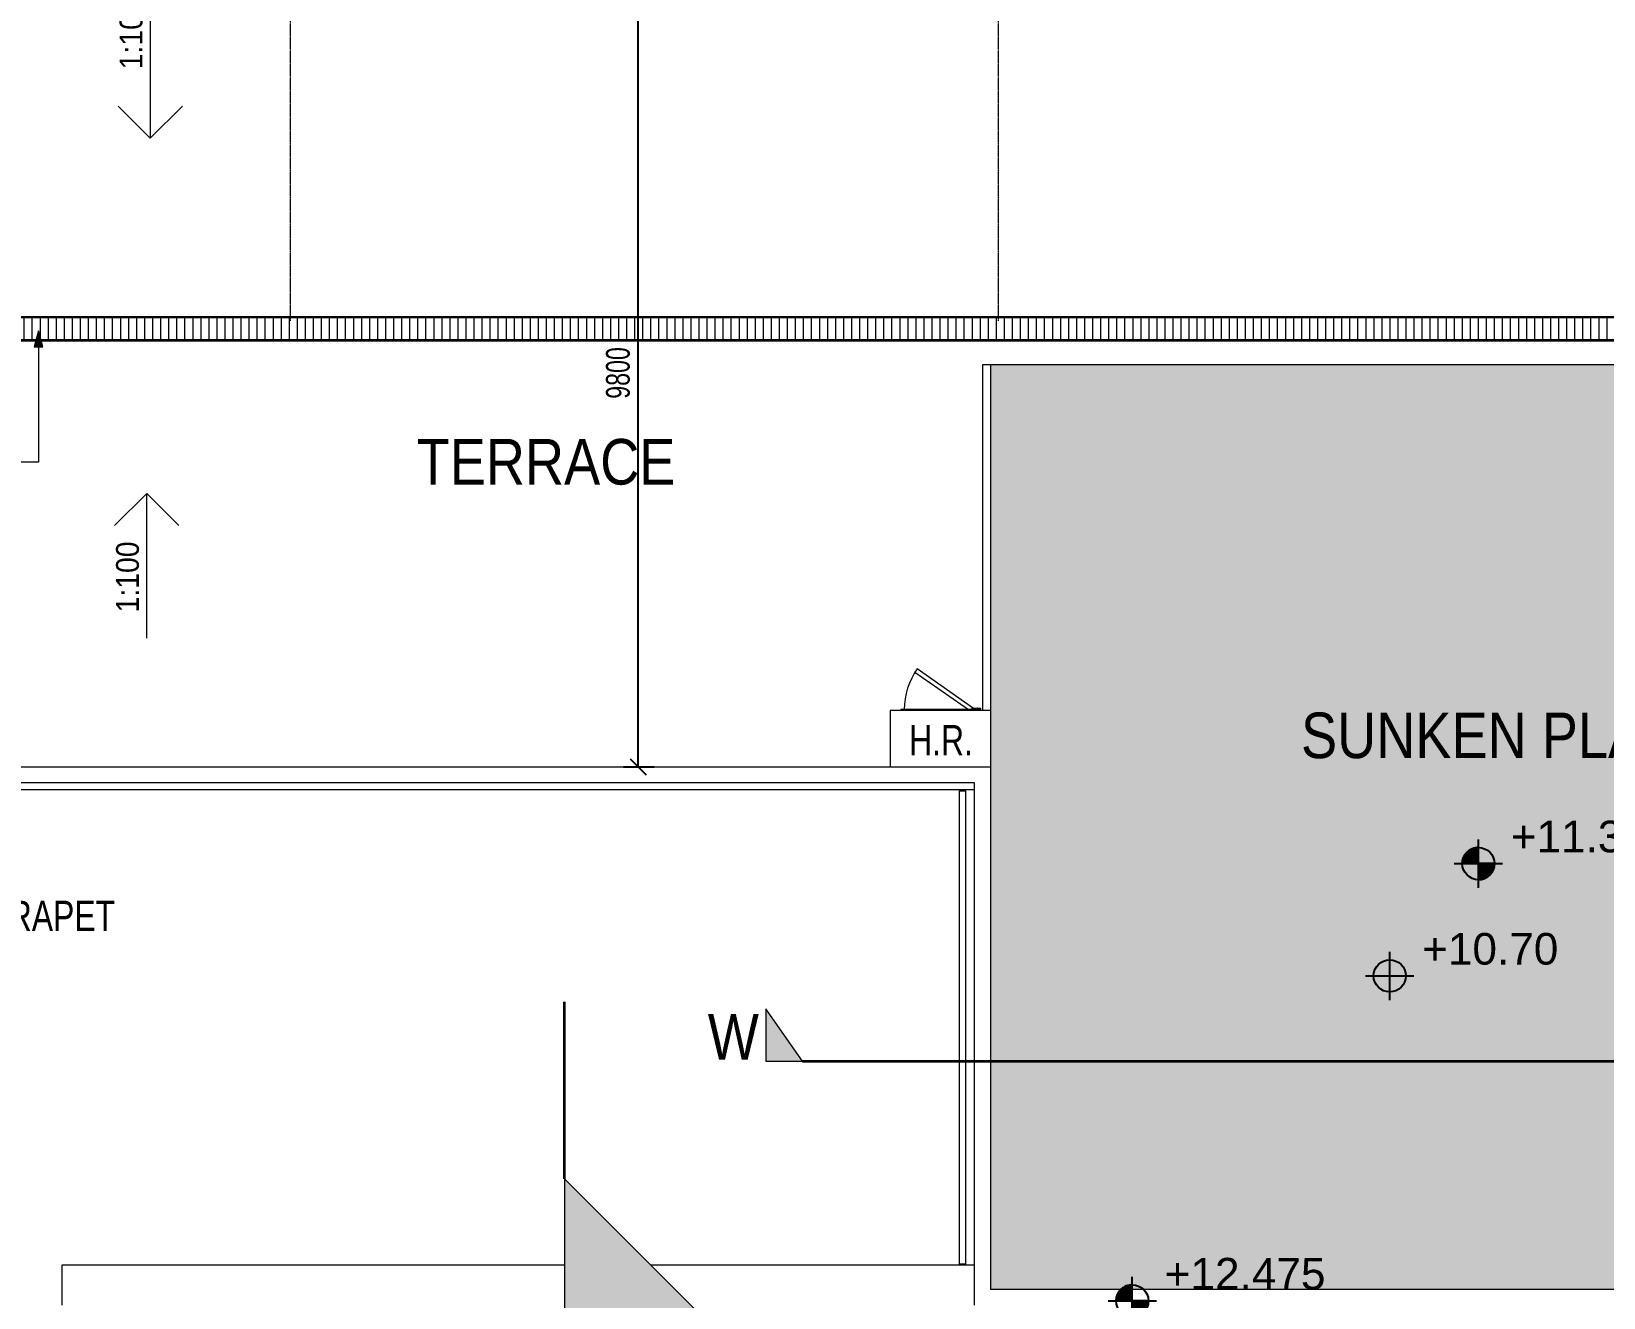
# Model space of a CAD drawing. Header units: millimetres. Extents: x 12827 to 178996, y -27589 to 73652.
# Drawn here: x 55089 to 74657, y -8548 to 7207 of the extents above; entities that cross this region are included whole.
import ezdxf

# ---------------------------------------------------------------- set-up
doc = ezdxf.new("R2010")
doc.units = ezdxf.units.MM
doc.linetypes.add('Grid Line__1_200_', pattern=[10.5, 6, -1.5, 1.5, -1.5])
for name, color, linetype, lineweight in [('A-ANNO-DIMS', 211, 'Continuous', 5), ('A-ANNO-NOTE', 131, 'Continuous', 25), ('A-DETL-GENF', 92, 'Continuous', 20), ('A-DETL-THIN', 151, 'Continuous', 9), ('A-DETL-WIDE', 214, 'Continuous', 35), ('A-DOOR', 31, 'Continuous', 20), ('A-FLOR', 192, 'Continuous', 9), ('A-GLAZ-CWMG', 51, 'Continuous', 20), ('A-WALL', 113, 'Continuous', 20), ('G-ANNO-TEXT', 231, 'Continuous', 5), ('Q-CASE', 31, 'Continuous', 20), ('S-GRID', 1, 'Continuous', 5)]:
    doc.layers.add(name, color=color, linetype=linetype, lineweight=lineweight)
doc.styles.add('Arial_1', font='arial.ttf', dxfattribs={"height": 393.413174})
doc.styles.add('Arial_2', font='arial.ttf', dxfattribs={"width": 0.7, "height": 295.05988})
doc.styles.add('Swis721 BT_1', font='swiss.ttf', dxfattribs={"width": 0.89, "height": 283.821263})
doc.styles.add('Swis721 BT_2', font='swiss.ttf', dxfattribs={"width": 0.85, "height": 567.642527})
doc.styles.add('Swis721 BT_7', font='swiss.ttf', dxfattribs={"width": 0.75, "height": 378.428351})
doc.dimstyles.new('Linear_-_1_5mm_Arial', dxfattribs={"dimscale": 304.8, "dimtxt": 300, "dimasz": 0.656168, "dimexe": 0.656168, "dimexo": 0.0625, "dimgap": 0.328084, "dimtad": 1, "dimdec": 0, "dimzin": 0, "dimdsep": 46, "dimtxsty": 'Arial_2', "dimblk1": 'OBLIQUE', "dimblk2": 'OBLIQUE', "dimsah": 1, "dimcen": 0.09, "dimadec": 0, "dimazin": 0, "dimtfac": 1, "dimtdec": 4, "dimtix": 1, "dimtmove": 0, "dimatfit": 3, "dimfxl": 0.656168, "dimfxlon": 1, "dimtvp": 1, "dimtolj": 1, "dimtzin": 0, "dimarcsym": 2})

# ---------------------------------------------------------------- blocks, each defined once
blk = doc.blocks.new('Rectangular Mullion - DLN_8 x 75mm _WD_-14263886-Copy of 1_F')
at = {"layer": 'A-GLAZ-CWMG'}
for p, q in [((66639, -2241), (66714, -2241)), ((66639, -8134), (66639, -2241)), ((66714, -2241), (66714, -8134)), ((66714, -8134), (66639, -8134))]:
    blk.add_line(p, q, dxfattribs=at)
blk = doc.blocks.new('Rectangular Mullion - DLN_8 x 75mm _WD_-5690839-Copy of 1_F')
at = {"layer": 'A-GLAZ-CWMG'}
for p, q in [((0, 37.5), (-8, 37.5)), ((-8, 37.5), (-8, -37.5)), ((0, -37.5), (0, 37.5)), ((-8, -37.5), (0, -37.5))]:
    blk.add_line(p, q, dxfattribs=at)
blk = doc.blocks.new('Rectangular Mullion - DLN_8 x 75mm _WD_-5690841-Copy of 1_F')
at = {"layer": 'A-GLAZ-CWMG'}
for p, q in [((-8, -37.5), (-8, 37.5)), ((-8, 37.5), (0, 37.5)), ((0, 37.5), (0, -37.5)), ((0, -37.5), (-8, -37.5))]:
    blk.add_line(p, q, dxfattribs=at)
blk = doc.blocks.new('DLN-Access Panel__AP02_ - _AP02a_ 900 x 1100 _WH_-13786691-Copy of 1_F')
at = {"layer": 'A-DOOR', "lineweight": 15}
for p, q in [((-465, -95), (-503, -95)), ((-503, -95), (-503, -100)), ((-503, -100), (-465, -100)), ((-490, -85), (-490, -75)), ((-490, -85), (490, -85)), ((-465, -85), (-465, -97)), ((-450, -97), (-450, -85)), ((-405, -95), (-443, -95)), ((-443, -95), (-443, -100)), ((-443, -100), (-405, -100)), ((-436, -85), (-421, -95)), ((-414, -100), (287, -591)), ((-405, -85), (-405, -97)), ((-390, -97), (-390, -85)), ((316, -550), (-349, -85)), ((490, -85), (490, -75)), ((287, -591), (316, -550))]:
    blk.add_line(p, q, dxfattribs=at)
for centre, radius, start, end in [((-458, -97), 7.5, 180, 0), ((-458, -97), 7.5, 199.4712, 301.6259), ((-398, -97), 7.5, 180, 0), ((-398, -97), 7.5, 199.4712, 301.6259), ((-450, -75), 900, 325, 359.3596)]:
    blk.add_arc(centre, radius, start, end, dxfattribs=at)
blk = doc.blocks.new('DLN-Surface Channel-S1 - 300x150 _WD_-15753210-Copy of 1_F')
at = {"layer": 'Q-CASE', "lineweight": 9}
h = blk.add_hatch(dxfattribs=at)
h.set_pattern_fill('FP_6', color=256, style=0, pattern_type=2)
h.set_pattern_definition([(270, (0, 609.6), (100, 6e-15), [])])
h.paths.add_polyline_path([(-20870, -135), (20870, -135), (20870, 135), (-20870, 135)], flags=0)
at = {"layer": 'Q-CASE'}
for p, q in [((-20870, 150), (20870, 150)), ((-20870, 140), (20870, 140)), ((20870, 135), (-20870, 135)), ((-20870, -135), (20870, -135)), ((20870, -140), (-20870, -140)), ((-20870, -150), (20870, -150))]:
    blk.add_line(p, q, dxfattribs=at)
blk = doc.blocks.new('DLN_Slab Level Mark - SSL-2mm_Type 2-2670448-Copy of 1_F')
at = {"layer": 'A-ANNO-NOTE'}
for p, q in [((0, 1.5), (0, -1.5)), ((-1.5, 0), (1.5, 0))]:
    blk.add_line(p, q, dxfattribs=at)
blk.add_circle((0, 0), 1, dxfattribs=at)
blk = doc.blocks.new('DLN_Slab Level Mark - FFL-2mm_Type 2-2670450-Copy of 1_F')
at = {"layer": 'A-ANNO-NOTE', "lineweight": 5}
h = blk.add_hatch(color=256, dxfattribs=at)
edge = h.paths.add_edge_path(flags=0)
edge.add_arc((0, 0), 1, 0, 90, ccw=False)
edge.add_line((1, 0), (0, 0))
edge.add_line((0, 0), (0, 1))
h = blk.add_hatch(color=256, dxfattribs=at)
edge = h.paths.add_edge_path(flags=0)
edge.add_arc((0, 0), 1, 180, 270, ccw=False)
edge.add_line((-1, 0), (0, 0))
edge.add_line((0, 0), (0, -1))
at = {"layer": 'A-ANNO-NOTE'}
for p, q in [((0, 1.5), (0, -1.5)), ((0, 1), (0, 0)), ((0, 0), (-1, 0)), ((0, -1), (0, 0)), ((0, 0), (1, 0)), ((-1.5, 0), (1.5, 0))]:
    blk.add_line(p, q, dxfattribs=at)
blk.add_circle((0, 0), 1, dxfattribs=at)
for start, end in [(360, 90), (180, 270)]:
    blk.add_arc((0, 0), 1, start, end, dxfattribs=at)
blk = doc.blocks.new('_Oblique')
at = {"color": 0, "linetype": 'ByBlock', "lineweight": -2}
blk.add_line((-0.5, -0.5), (0.5, 0.5), dxfattribs=at)
blk = doc.blocks.new('DIMBLOCK157-Copy of 1_F')
at = {"layer": 'A-ANNO-DIMS', "color": 0, "lineweight": -2, "transparency": 16777216}
for p, q in [((62459, 7857), (62840, 7857)), ((62640, -1943), (62640, 7857)), ((62459, -1943), (62840, -1943))]:
    blk.add_line(p, q, dxfattribs=at)
at = {"layer": 'Defpoints', "color": 0, "transparency": 16777216}
for p in [(62440, 7857), (62640, 7857), (62440, -1943)]:
    blk.add_point(p, dxfattribs=at)
at = {"layer": 'A-ANNO-DIMS', "color": 0, "lineweight": -2, "transparency": 16777216, "xscale": 200, "yscale": 200, "zscale": 200}
for p, rotation in [((62640, 7857), 90), ((62640, -1943), 270)]:
    blk.add_blockref('_Oblique', p, dxfattribs=dict(at, rotation=rotation))
at = {"layer": 'A-ANNO-DIMS', "color": 0, "transparency": 16777216, "insert": (62390, 2957), "char_height": 295.1, "width": 753.23, "attachment_point": 5, "rotation": 90, "style": 'Arial_2'}
blk.add_mtext('\\A1;9800', dxfattribs=at)

msp = doc.modelspace()

# ---------------------------------------------------------------- hatches: boundary and pattern name
at = {"layer": 'A-DETL-GENF'}
h = msp.add_hatch(color=7, dxfattribs=at)
h.paths.add_polyline_path([(63966.38843, -9312.51454), (61723.03825, -7069.16435), (61723.03825, -9312.51454)], flags=0)
h.paths.add_polyline_path([(100079.91494, 12764.60871), (100079.91494, 15007.95889), (97836.56475, 15007.95889), (99867.43203, 12977.09161)], flags=0)
h.paths.add_polyline_path([(27942.02118, 12764.60871), (30185.37136, 15007.95889), (27942.02118, 15007.95889)], flags=0)
h.paths.add_polyline_path([(100079.91494, 39639.13527), (100079.91494, 41882.48546), (97836.56475, 41882.48546), (99860.65762, 39858.39259)], flags=0)
h.paths.add_polyline_path([(27942.02118, 39639.13527), (30185.37136, 41882.48546), (27942.02118, 41882.48546)], flags=0)
h.paths.add_polyline_path([(61723.03825, 64831.04325), (63966.38843, 67074.39344), (61723.03825, 67074.39344)], flags=0)
h = msp.add_hatch(color=7, dxfattribs=at)
h.paths.add_polyline_path([(64229.49674, -5605.86371), (64684.63164, -5605.86371), (64229.49674, -4955.86371)], flags=0)
h.paths.add_polyline_path([(81554.36184, -5605.86371), (82009.49674, -5605.86371), (82009.49674, -4955.86371), (81752.61612, -5322.72726)], flags=0)
h.paths.add_polyline_path([(71845.40869, 14119.48547), (72300.54359, 14769.48547), (71845.40869, 14769.48547)], flags=0)
h.paths.add_polyline_path([(77945.40869, 14119.48547), (77945.40869, 14769.48547), (77490.27379, 14769.48547)], flags=0)
h.paths.add_polyline_path([(71149.23756, 25917.48546), (70499.23756, 26372.62036), (70499.23756, 25917.48546)], flags=0)
h.paths.add_polyline_path([(73364.56918, 27968.67736), (73819.70408, 28618.67736), (73364.56918, 28618.67736)], flags=0)
h.paths.add_polyline_path([(76684.56918, 27968.67736), (76684.56918, 28618.67736), (76229.43428, 28618.67736)], flags=0)
h.paths.add_polyline_path([(70499.23756, 28782.35056), (71149.23756, 29237.48546), (70499.23756, 29237.48546), (70499.23756, 29105.8722)], flags=0)
at = {"layer": 'A-DETL-GENF', "lineweight": 9}
h = msp.add_hatch(dxfattribs=at)
h.set_pattern_fill('FP_1933', color=253, style=0, pattern_type=2)
h.set_pattern_definition([(90, (0, 0), (-179.605, 179.605), [47.625, -311.585]), (45, (0, 0), (-179.6051, 179.6051), [47.625, -206.375]), (135, (0, 0), (-179.6051, -179.6051), [47.625, -206.375])])
h.paths.add_polyline_path([(78388.25605, -8442.51452), (79689.29296, -8442.51452), (79689.29296, 3057.48546), (67026.79297, 3057.48546), (67026.79297, -8442.51452), (75023.89598, -8442.51452)], flags=0)
at = {"layer": 'G-ANNO-TEXT'}
msp.add_hatch(color=130, dxfattribs=at).paths.add_polyline_path([(55178.66754, 3480.04717), (55125.0777, 3280.04717), (55232.25738, 3280.04717)], flags=0)

# ---------------------------------------------------------------- linework, layer by layer
at = {"layer": 'A-DETL-THIN'}
for p, q in [((56568.6105, 7678.6333), (56568.6105, 5878.6333)), ((56568.6105, 5878.6333), (56168.6105, 6278.6333)), ((56568.6105, 5878.6333), (56968.6105, 6278.6333)), ((79689.29296, 3057.48546), (67026.79297, 3057.48546)), ((67026.79297, 3057.48546), (67026.79297, -8442.51452)), ((56524.29297, 1457.48546), (56124.29297, 1057.48546)), ((56524.29297, -342.51454), (56524.29297, 1457.48546)), ((56524.29297, 1457.48546), (56924.29297, 1057.48546)), ((66826.79297, -2232.51454), (37549.29297, -2232.51454)), ((64229.49674, -4955.86371), (64229.49674, -5605.86371)), ((64684.63164, -5605.86371), (64229.49674, -4955.86371)), ((64229.49674, -5605.86371), (64684.63164, -5605.86371)), ((61723.03825, -7069.16435), (61723.03825, -9312.51454)), ((63966.38843, -9312.51454), (61723.03825, -7069.16435)), ((67026.79297, -8442.51452), (79689.29296, -8442.51452))]:
    msp.add_line(p, q, dxfattribs=at)
at = {"layer": 'A-DETL-WIDE'}
for p, q in [((61723.03825, -7069.16435), (61723.03825, -4869.16435)), ((64684.63164, -5605.86371), (81554.36184, -5605.86371))]:
    msp.add_line(p, q, dxfattribs=at)
at = {"layer": 'A-FLOR'}
for p, q in [((37839.29297, 3657.48546), (79589.29296, 3657.48546)), ((79589.29296, 3357.48546), (37839.29297, 3357.48546)), ((66926.79297, 3057.48546), (66926.79297, -1242.51454)), ((67026.79297, 3057.48546), (66926.79297, 3057.48546)), ((67026.79297, -1242.51454), (65776.79297, -1242.51454)), ((65776.79297, -1242.51454), (65776.79297, -1942.51454)), ((65776.79297, -1942.51454), (67026.79297, -1942.51454))]:
    msp.add_line(p, q, dxfattribs=at)
at = {"layer": 'A-WALL', "color": 50, "lineweight": 15}
for p, q in [((37839.29297, -1942.51454), (65776.79297, -1942.51454)), ((66826.79297, -2142.51454), (37639.29297, -2142.51454)), ((66826.79297, -8642.51452), (66826.79297, -2142.51454))]:
    msp.add_line(p, q, dxfattribs=at)
at = {"layer": 'A-WALL'}
for p, q in [((55469.75182, -8142.51452), (61723.03825, -8142.51452)), ((55469.75182, -8642.51452), (55469.75182, -8142.51452)), ((62796.38841, -8142.51452), (66639.29297, -8142.51452)), ((66714.29297, -8142.51452), (66826.79297, -8142.51452))]:
    msp.add_line(p, q, dxfattribs=at)
at = {"layer": 'G-ANNO-TEXT', "color": 130}
for p, q in [((55178.66754, 3480.04717), (55125.0777, 3280.04717)), ((55232.25738, 3280.04717), (55178.66754, 3480.04717)), ((55178.66754, 3480.04717), (55178.66754, 1845.79125)), ((55125.0777, 3280.04717), (55232.25738, 3280.04717)), ((55178.66754, 1845.79125), (54258.7919, 1845.79125))]:
    msp.add_line(p, q, dxfattribs=at)
at = {"layer": 'S-GRID', "linetype": 'Grid Line__1_200_'}
for p, q in [((58314.29297, 3607.48546), (58314.29297, 8607.48546)), ((67126.79297, 3607.48546), (67126.79297, 8607.48546))]:
    msp.add_line(p, q, dxfattribs=at)

# ---------------------------------------------------------------- block references
at = {"layer": 'A-ANNO-NOTE'}
for name, p, xscale, yscale, zscale, rotation in [('DLN_Slab Level Mark - FFL-2mm_Type 2-2670450-Copy of 1_F', (73098.39468, -3148.4443), 200.0000000000001, 200.0000000000001, 200.0000000000001, 89.99999999999959), ('DLN_Slab Level Mark - SSL-2mm_Type 2-2670448-Copy of 1_F', (71995.09419, -4546.00897), 200.0000000000002, 200.0000000000002, 200.0000000000002, 89.99999999999957), ('DLN_Slab Level Mark - FFL-2mm_Type 2-2670450-Copy of 1_F', (68791.17121, -8589.37455), 200.0000000000001, 200.0000000000001, 200.0000000000001, 89.99999999999987)]:
    msp.add_blockref(name, p, dxfattribs=dict(at, xscale=xscale, yscale=yscale, zscale=zscale, rotation=rotation))
at = {"layer": 'A-DOOR', "lineweight": 15, "rotation": 180}
msp.add_blockref('DLN-Access Panel__AP02_ - _AP02a_ 900 x 1100 _WH_-13786691-Copy of 1_F', (66401.79297, -1317.51454), dxfattribs=at)
at = {"layer": 'A-GLAZ-CWMG', "rotation": 89.99999999999999}
msp.add_blockref('Rectangular Mullion - DLN_8 x 75mm _WD_-5690839-Copy of 1_F', (66676.79297, -2232.51454), dxfattribs=at)
at = {"layer": 'A-GLAZ-CWMG'}
msp.add_blockref('Rectangular Mullion - DLN_8 x 75mm _WD_-14263886-Copy of 1_F', (0, 0), dxfattribs=at)
at = {"layer": 'A-GLAZ-CWMG', "extrusion": (0, 0, -1), "rotation": 270}
msp.add_blockref('Rectangular Mullion - DLN_8 x 75mm _WD_-5690841-Copy of 1_F', (-66676.79297, -8142.46873), dxfattribs=at)
at = {"layer": 'Q-CASE'}
msp.add_blockref('DLN-Surface Channel-S1 - 300x150 _WD_-15753210-Copy of 1_F', (58719.29297, 3507.48546), dxfattribs=at)

# ---------------------------------------------------------------- texts
at = {"layer": 'A-ANNO-NOTE', "lineweight": 5, "char_height": 393.413174, "attachment_point": 1, "line_spacing_factor": 0.938532, "style": 'Arial_1'}
for s, insert, width in [('+11.375', (73501.18968, -2614.38954), 2385.6), ('+10.70', (72397.88918, -4011.95421), 2020.8), ('+12.475', (69193.9662, -8055.31979), 2385.6)]:
    msp.add_mtext(s, dxfattribs=dict(at, insert=insert, width=width))
at = {"layer": 'G-ANNO-TEXT', "color": 7, "char_height": 283.821263, "width": 1047.6, "attachment_point": 1, "rotation": 90, "line_spacing_factor": 1.00667, "style": 'Swis721 BT_1'}
for insert in [(55710.47607, 6736.10476), (55666.15854, -22.7474)]:
    msp.add_mtext('\\P1:100', dxfattribs=dict(at, insert=insert))
at = {"layer": 'G-ANNO-TEXT', "color": 7, "attachment_point": 1, "line_spacing_factor": 1.00667}
for s, insert, char_height, width, style in [('TERRACE', (59883.81018, 2135.50046), 567.642527, 3650.4, 'Swis721 BT_2'), ('SUNKEN PLANTER', (70891.1114, -1268.80794), 567.642527, 7056, 'Swis721 BT_2'), ('H.R.', (66013.92251, -1424.26659), 378.428351, 912, 'Swis721 BT_7'), ('200mm(THK.) CONCRETE PARAPET\\PW/ALU.CAPPING 1100mm (H)', (49344.85234, -3610.4089), 378.4283513, 7857.6, 'Swis721 BT_7'), ('\\fSwis721 BT|b0|i0|c134|p34|;\\W.85;W', (63507.47055, -5019.32563), 567.642527, 727.2, 'Swis721 BT_2')]:
    msp.add_mtext(s, dxfattribs=dict(at, insert=insert, char_height=char_height, width=width, style=style))

# ---------------------------------------------------------------- dimensions: what is measured, and where the dimension line sits
at = {"layer": 'A-ANNO-DIMS'}
dim = msp.add_linear_dim(base=(62640.38401, 7857.48546), p1=(62440.38401, -1942.51454), p2=(62440.38401, 7857.48546), angle=90, dimstyle='Linear_-_1_5mm_Arial', override={"dimpost": '<>', "dimfxl": 9800.000004}, dxfattribs=at)
dim.commit()
dim.dimension.update_dxf_attribs({"geometry": 'DIMBLOCK157-Copy of 1_F', "text_midpoint": (62389.7344, 2957.48546)})

doc.saveas('drawing.dxf')
